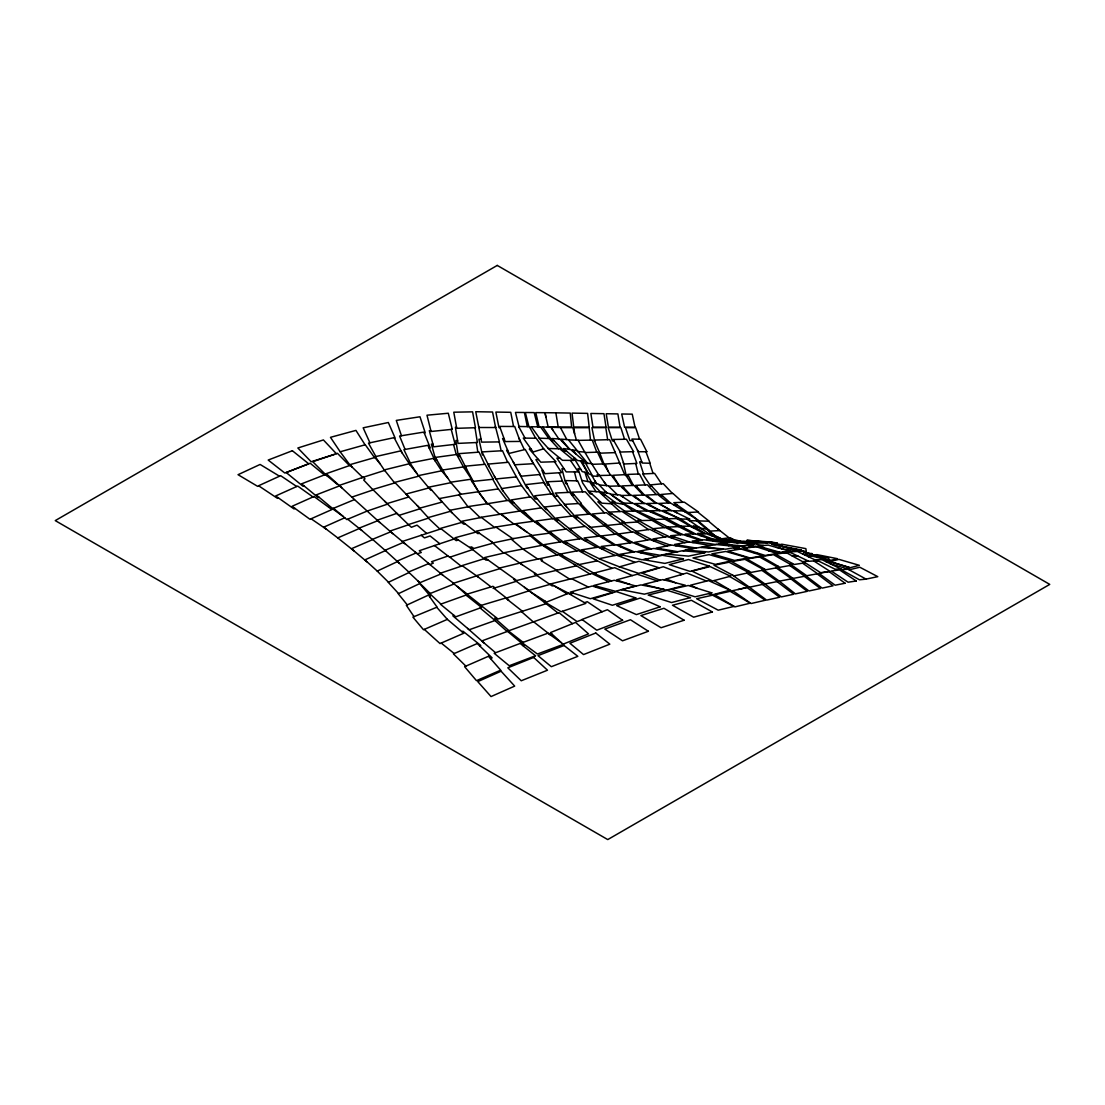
<?xml version="1.0" encoding="UTF-8"?>
<svg xmlns="http://www.w3.org/2000/svg" width="1105" height="1105" viewBox="0 0 1105 1105"><rect width="100%" height="100%" fill="white"/><g stroke="black" fill="none" stroke-linecap="round" stroke-linejoin="round"><path stroke-width="1.5" d="M780.6 546.202L780.503 547.914L775.931 547.265M780.641 545.317L780.683 544.516L764.398 542.196M409.043 572.542L388.256 582.363L398.587 593.606M429.624 596.672L430.398 596.313L419.72 583.578L398.256 593.758L407.275 604.891M385.41 550.608L364.899 559.876L377.247 571.078L397.399 561.63M258.75 485.882L257.7 486.38L238.045 474.694L260.103 464.445L279.51 476.2M436.751 607.28L447.332 619.38L423.505 629.74L412.897 617.115L437.083 607.128L428.491 595.084L406.336 605.319L414.016 616.631M278.474 497.954L277.521 498.383L258.57 485.758L280.642 475.689L296.734 486.518M328.862 507.347L329.939 506.863L343.033 516.339M344.746 517.775L323.696 527.182L337.812 537.955M294.994 508.438L293.944 508.894L275.656 495.965L297.701 486.076L312.964 496.96M326.5 529.323L311.085 518.784M447.18 619.214L463.796 633.234L440.025 643.58L424.292 629.394M461.987 631.618L462.954 631.204L480.758 645.5L479.736 645.942M358.932 528.687L337.743 537.9L354.194 551.05M415.825 553.066L397.013 561.16L408.712 571.962M490.51 658.58L492.139 657.876L477.25 643.552L453.437 653.884L465.882 666.122M341.707 487.733L326.21 473.686L350.299 465.316L362.274 476.959M403.007 542.569L385.079 550.276L398.974 562.97M367.067 561.948L351.445 548.729L372.565 539.654L359.084 528.162L377.537 520.787M428.381 563.716L408.519 572.045L419.776 582.736L417.966 581.009M339.069 486.062L316.251 494.888L332.702 508.632L354.498 499.584L379.885 522.582M390.3 531.988L372.537 539.323L386.128 551.243M441.047 573.937L419.444 582.874L430.218 593.495M545.014 601.079L543.84 601.465L561.119 611.728L585.816 603.413L568.343 593.344L546.588 602.073L528.273 590.484L549.903 584.393M563.288 644.105L588.523 633.869L575.553 622.419L550.401 632.626L561.354 642.723M454.017 583.993L429.79 593.661L440.936 604.09M467.208 596.023L481.559 607.474L455.785 616.811L440.453 604.255L465.979 595.098L467.636 595.857L457.139 586.354M550.276 634.45L551.754 633.869M319.055 497.236L318.212 497.568L301.555 483.838L325.436 474.515L337.439 484.487M361.708 530.4L347.743 519.24M523.148 642.364L508.397 630.9L559.02 612.653L572.487 623.662M303.999 485.869L303.005 486.255L286.223 472.567L310.215 463.244L324.373 474.929M582.238 619.656L577.072 621.59L562.348 611.314M522.789 645.555L524.019 645.099L507.54 631.356L481.752 640.969L495.579 652.737M584.573 602.695L587.252 601.7L602.17 611.742M351.832 497.126L373.172 489.888M484.363 643.193L467.608 628.413M553.481 585.512L552.224 585.982L534.337 573.771L535.455 573.509M507.14 631.508L494.93 620.568L469.211 629.767L452.87 615.858L454.1 615.43M550.621 635.099L533.867 621.991M392.952 533.784L377.247 520.193L396.598 513.424M442.815 575.194L427.939 562.956M447.981 556.008L431.516 561.713L433.353 563.122L429.942 564.586L415.259 552.086M405.549 544.157L389.872 531.104L408.574 524.751L396.529 513.065M327.149 475.937L328.185 475.578M387.385 504.184L366.984 511.132L346.873 519.571L333.53 508.3M434.5 545.566L419.278 550.732L421.323 552.486L417.359 553.798L402.261 541.478L441.116 528.812M478.134 576.976L462.056 565.608L484.183 558.716M472.678 549.572L449.638 557.293L434.445 545.525L454.127 539.005M462.36 565.829L440.232 573.274L453.603 583.233M522.596 611.424L505.565 598.054L480.993 605.443L498.01 619.007L546.146 603.703L558.039 613.04M428.367 518.148L408.394 524.585L411.392 527.292L417.068 525.137L426.668 533.425M496.269 617.612L494.695 618.123L508.977 630.706M476.186 576.009L453.202 583.371L467.277 594.089M506.463 598.04L528.894 590.871M334.359 454.404L311.154 461.752L297.839 447.995L323.406 439.942L336.39 453.713M419.693 508.853L398.933 515.386L384.775 501.297M507.927 599.918L508.59 599.711L493.852 588.205M516.38 581.327L493.092 588.44L494.695 587.611L492.954 586.313L467.028 594.172L481.186 605.388M663.981 579.863L666.633 579.048M680.459 574.835L682.697 574.158L663.276 566.755L642.005 573.094L660.238 580.236M408.822 496.988L387.095 503.576L372.786 489.487L395.189 482.802M543.688 448.81L533.135 451.973L523.287 438.105L536.187 438.229L543.688 448.81L555.953 461.697L540.815 462.18L529.295 449.072L531.049 449.044M500.054 568.619L476.435 575.677L491.021 586.852M690.666 586.258L691.896 585.899M384.664 470.412L361.584 477.788M618.938 566.658L638.662 573.371L658.967 567.79L639.008 561.271L619.463 566.865L600.775 559.517L581.423 549.862L598.178 547.155L615.015 555.484M458.271 540.041L456.213 540.635L440.563 528.37L461.793 522.389M450.136 511.38L427.856 517.679L440.025 529.157M642.834 585.263L644.892 584.683M340.271 451.904L330.478 437.331L355.934 430.398L365.064 444.804M471.959 548.992L454.998 537.762L475.868 532.113M492.512 543.301L473.852 548.467L471.545 546.906L469.86 547.334L486.02 560.18L487.733 559.738M417.331 505.662L428.174 517.596M442.193 502.043L419.776 508.148L405.963 494.059L428.892 487.94M617.267 581.078L618.869 580.65M408.38 496.532L394.775 482.36L419.044 476.103M595.982 587.197L598.164 586.617M573.315 593.192L570.18 594.007L550.442 583.979L591.99 573.578L608.745 581.672M507.706 450.301L506.601 450.357L514.861 464.777L533.411 463.699L525.234 449.459L509.074 453.437L502.568 438.533L504.06 438.505M514.571 579.048L513.618 579.296L528.66 590.374M825.918 561.616L827.977 561.091M828.805 560.87L837.341 558.674L816.83 554.613L815.034 555.069M536.837 575.47L516.657 580.553L484.639 557.528L504.723 552.845M808.418 556.713L811.374 555.981M827.244 562.279L829.731 561.658M830.573 561.437L838.93 559.365L859.331 565.318L846.706 568.605L830.228 563.743M732.877 590.774L731.842 591.037L714.134 580.567M737.974 589.531L747.809 587.128L729.604 576.465M499.322 568.094L519.516 563.191M849.11 569.807L859.828 567.238L877.771 576.658L865.698 579.186M574.351 564.462L589.987 574.089M611.562 580.954L595.526 574.13L577.045 563.633M805.144 555.152L806.94 554.751M810.476 553.964L812.134 553.591L808.556 553.301M595.056 559.641L612.184 568.343M402.261 453.119L394.126 437.649L368.462 443.119L375.88 456.545M786.788 552.914L789.426 552.334M394.402 438.16L395.107 438.008L388.338 422.511L363.158 427.815L369.94 442.801M431.558 490.012L430.757 490.178L418.602 475.578L441.641 470.799L447.705 478.078M731.911 574.752L749.439 587.225L763.293 584.255L746.856 573.108M539.944 558.66L558.453 554.724L576.561 565.815L556.699 570.263L541.132 560.594L542.486 560.318L539.917 558.647L519.543 562.942L537.444 574.835L557.39 570.111M441.807 501.587L429.072 487.098L450.881 482.678L442.401 470.053L463.396 466.918L473.23 481.794L472.277 481.946M479.446 533.287L477.816 533.618L461.849 521.242L481.379 517.43M522.14 564.669L504.405 552.624L542.458 545.221L557.127 555M599.103 558.688L616.618 555.166L635.085 562.335M452.332 513.038L439.251 498.59L459.086 494.847M465.136 523.798L463.548 524.115L449.597 510.33L468.879 506.67M682.959 550.773L686.371 550.11M764.881 583.923L781.346 596.921L793.694 594.241L777.064 581.603M496.186 527.237L476.324 531.118L493.231 542.873L514.005 538.508M779.26 581.106L795.407 593.882L807.272 591.327L790.931 578.923M491.2 541.464L503.604 553.108M802.603 563.191L817.645 573.744L805.918 575.885L822.134 588.109L833.018 585.802L817.078 573.84M666.218 554.116L660.072 555.276L637.903 551.354L653.815 548.467L675.321 552.21M435.204 460.978L427.87 445.329L403.905 449.652L410.273 462.94M658.649 549.309L660.97 548.867M562.473 555.553L543.48 544.765L561.658 541.685L577.031 550.843M648.663 558.577L641.991 559.779L619.767 554.337L635.817 551.588L656.702 556.63M749.135 571.326L747.574 571.603L765.005 584.006L777.685 581.479L761.967 570.36M700.902 547.417L703.402 546.975M762.326 568.937L763.859 568.674M777.975 566.174L776.649 566.63M675.5 545.704L678.857 545.124M429.182 448.105L430.259 447.912L423.906 432.083L399.596 436.047L405.079 449.445M525.635 513.148L524.046 513.424L511.311 499.93L530.718 496.822L541.188 507.844M584.462 551.381L582.611 551.685L564.213 541.215L581.175 538.618L596.741 547.389M754.425 553.108L756.621 552.749M792.534 563.591L790.075 563.992L806.761 575.746M537.085 523.687L538.784 523.411M424.251 432.953L425.232 432.787L419.983 416.778L396.294 420.411L401.46 435.743M488.451 503.535L508.3 500.344L519.502 511.104M513.839 502.609L511.974 502.899L501.352 488.631L521.546 485.606L530.013 496.932M640.527 552.735L643.221 552.293M480.067 494.253L479.653 493.452L487.374 503.7M636.439 544.116L638.207 543.84M567.68 543.19L565.359 543.549L549.309 531.464L566.382 529.033L579.545 538.867M546.45 546.547L545.387 546.713L531.408 535.58L549.724 533.121L533.729 521.187L515.717 523.687L526.933 532.14M735.295 546.409L738.872 545.87M551.934 533.439L550.87 533.591L535.925 521.008L553.329 518.604L565.884 529.102M656.632 540.262L653.732 540.704L635.541 531.408L649.933 529.392L664.961 537.016M648.925 549.351L632.599 542.5L617.419 544.751L634.229 551.865M755.447 546.685L743.195 548.508L765.226 555.47L777.257 553.536L755.06 546.34L764.066 547.776M444.224 472.816L435.384 457.415L456.627 454.5L463.838 467.581M584.766 540.649L587.791 540.207M738.444 548.121L734.784 548.646L733.458 547.831M571.589 530.483L556.174 518.065L572.652 515.966L584.821 526.436M620.195 546.644L621.48 546.478M605.139 548.315L601.894 548.757L584.103 537.969L599.38 536.118L614.007 544.917M623.662 555.29L621.134 555.635L601.106 546.478L615.872 544.682L632.391 552.182M436.82 460.012L435.826 460.15L431.378 444.141L432.856 443.961M503.231 491.145L494.446 476.365M558.729 520.275L557.058 520.483L544.71 507.002L561.34 505.068L571.506 516.118M620.941 535.704L604.808 524.101L605.637 524.005M720.833 538.895L722.187 539.737M546.975 509.474L546.008 509.598L534.696 495.8L551.906 493.811L561.188 505.082M808.183 560.981L803.39 561.589L820.656 572.708L829.993 571.34L813.777 560.939M537.154 498.797L535.069 499.059L525.87 484.598L543.853 482.581L551.077 493.907M604.421 537.859L602.847 538.052L588.509 525.814M527.859 487.733L526.878 487.858L519.184 473.092M638.483 532.914L621.797 522.002L623.703 521.809M720.101 543.936L715.225 544.475L692.241 541.022L704.161 539.793L725.695 542.997M674.975 537.154L671.218 537.569L652.627 528.743L665.307 527.513L680.639 534.751M692.545 542.514L698.153 541.92M430.84 430.522L429.306 430.688L433.63 446.821L455.136 444.321L451.227 429.417M662.696 496.09L661.094 496.255L650.403 484.888L663.235 483.672L672.475 493.479M674.312 505.22L677.103 504.944M604.946 525.911L590.415 527.361L575.553 515.344L590.236 514.074L615.167 534.24M466.559 468.976L458.865 453.658L479.1 452.125L484.736 464.321M655.458 530.096L637.834 520.193L640.651 519.999M707.904 529.861L708.623 529.806M717.905 529.019L729.079 537.817M513.107 461.724L521.049 476.227L540.317 474.459L531.422 460.233M612.709 477.084L613.827 476.987M593.15 516.408L595.167 516.256M578.302 517.568L576.244 517.72L564.406 504.391L578.799 503.521L588.357 514.239M549.268 485.15L547.721 485.261L541.92 470.357L542.817 470.302M489.363 466.959L481.973 451.917L502.485 450.716L507.678 462.332M604.628 465.412L605.651 465.343M620.278 464.349L614.698 451.31M460.136 456.42L458.382 456.531L455.868 440.55L457.553 440.453M622.419 487.899L623.786 487.802M651.591 486.145L650.762 486.186L642.696 473.99L654.602 473.368L661.55 483.838M647.406 496.96L648.469 496.891M566.506 506.767L555.29 493.037L569.766 492.333L578.246 503.549M685.293 512.002L670.334 502.858L660.914 494.488L672.931 493.438L682.779 502.278M557.68 496.214L554.724 496.394L547.624 481.752L562.445 481.062L567.97 492.416M670.348 528.48L652.282 519.06L654.45 518.963M687.393 536.022L690.183 535.856M635.168 497.512L636.245 497.443M599.421 452.194L604.352 464.97M538.453 459.487L535.897 459.625L545 473.672L561.589 472.595L554.53 461.752M628.4 475.799L626.3 475.91L623.317 462.539M635.651 487.153L637.171 487.07M670.334 502.858L659.188 503.438L669.312 509.446M649.906 505.689L651.094 505.648M693.277 533.881L678.539 526.602L667.572 527.113L682.586 534.558M712.836 541.077L715.543 540.98L713.54 540.262M483.286 454.859L482.415 454.901L478.921 439.251L480.965 439.196M456.545 427.29L455.412 427.331L458.036 443.395L477.374 442.483L475.012 427.732M585.056 452.567L597.501 452.152L603.012 463.948M592.045 464.321L603.731 463.92L610.568 475.247M619.601 450.84L623.855 464.003L636.894 463.409L632.543 451.683M665.044 512.375L666.688 512.319M608.648 486.228L620.43 485.924L629.974 495.358M637.24 505.593L638.428 505.565M733.596 542.472L739.245 542.334L716.054 539.13L706.565 539.295L729.562 542.486M599.559 475.509L611.341 475.233L619.256 485.951M637.143 511.145L648.414 510.883L666.577 519.046L655.5 519.433L637.143 511.145L622.833 503.037L633.303 503.383L646.715 510.924M651.77 512.389L653.856 512.347M683.663 527.624L665.901 518.19L667.254 518.176M692.559 527.43L676.84 518.535M519.295 427.663L515.469 412.414L524.392 412.497L527.334 426.641M578.164 440.37L592.252 440.094L596.783 452.18M529.709 427.386L531.74 427.345M540.773 427.207L542.9 427.179M547.099 427.124L571.644 427.069L570.221 413.077L555.856 412.828M519.019 438.298L524.295 449.514M594.697 441.309L591.907 427.649L605.789 427.635L607.64 439.707M689.506 520.648L709.148 521.201L697.614 511.988M613.855 440.84L612.336 440.867L608.151 427.621L620.872 427.649L624.546 439.265M632.709 440.605L629.891 440.633L625.485 427.635L635.707 427.718L639.602 439.224M612.046 514.046L610.872 514.06L597.846 501.85L600.443 501.877M699.921 535.469L703.236 535.455M478.658 426.461L481.628 442.138L499.432 441.903L495.399 426.461M500.068 427.594L498.963 427.594L495.869 412.068L510.745 412.317L513.549 426.502M561.699 441.019L562.707 441.019M560.456 427.621L572.846 427.676L576.409 440.122M553.964 440.591L552.03 440.577L542.762 426.986L550.87 427.234L558.854 438.961M574.338 495.012L572.031 494.999L565.484 480.592L577.639 480.868L582.653 491.877M641.784 461.876L639.657 461.849L643.566 473.948M566.837 483.562L565.719 483.548L561.92 468.686L564.075 468.755M559.89 458.174L556.892 458.105L566.188 471.89L578.233 471.918L570.442 460.398M568.55 439.956L578.039 440.149L584.697 452.069M566.755 451.31L564.116 451.199L551.975 438.505L559.793 439.03L569.738 449.404M573.606 452.069L574.324 452.111M578.578 452.304L568.329 439.68L561.133 439.155L569.669 449.348M637.461 450.094L642.212 463.036L650.168 463.244L645.942 451.738M708.236 530.4L696.564 520.566M578.274 451.572L584.766 452.083L591.576 463.672M791.898 555.732L798.266 556.257M599.269 484.957L608.123 485.703L617.488 494.791M610.513 494.197L619.974 494.999L632.53 503.355M614.822 502.098L611.783 501.836L624.808 511.228M592.156 475.882L598.081 476.435L597.087 474.777L599.186 474.97L606.673 485.592M696.841 528.149L693.954 527.872L680.445 519.019M701.067 528.563L687.117 519.088M587.473 463.188L591.645 463.672L598.744 474.929M701.288 528.356L706.565 529.005L714.148 535.317M802.451 551.367L781.939 548.95M803.211 551.478L806.236 552.514M785.752 551.837L790.282 552.445M803.073 554.171L806.581 554.351M763.721 545.511L756.483 544.475L756.386 543.025M782.216 552.21L785.724 552.749M740.253 541.326L718.692 538.563L737.367 541.45M741.331 542.072L752.422 544.116M592.1 494.156L590.029 493.838L582.597 482.871L578.012 468.52L580.829 469.376M768.624 550.829L779.909 552.238M693.125 548.619L671.84 545.096L656.149 548.066L677.779 551.713M710.556 545.538L689.106 541.947L674.63 544.406L696.205 548.066M581.824 480.44L589.683 481.877L596.106 491.684M816.595 560.594L818.363 560.953M715.225 537.099L718.595 537.79M807.52 553.301L805.214 552.749L807.133 554.972L824.026 558.964M810.739 554.047L828.474 558.232L830.021 560.373L824.979 559.185M605.664 495.261L602.874 494.598L591.7 482.664M740.903 541.298L729.618 538.632L730.571 539.834M735.985 542.417L737.767 542.831M747.878 545.235L754.218 546.74L752.74 544.585M659.16 588.343L643.745 584.379L662.848 579.586L685.321 585.236L666.274 590.181L663.193 589.393M591.493 482.305L598.468 484.101L606.838 493.023M574.738 458.078L573.799 457.815L582.169 471.586L587.86 472.981L580.47 460.826M740.143 545.704L747.394 547.887M737.601 545.483L746.193 548.066M657.461 580.94L637.281 574.241L616.604 579.876L630.112 584.476M700.004 540.221L682.876 534.53L670.666 535.718L689.52 542.016M684.948 542.652L667.6 536.588L652.931 538.95L670.846 545.29M746.87 545.373L752.022 547.196M710.584 539.226L695.28 533.826L685.197 534.102L701.924 540.014M736.261 547.348L740.903 549.005M593.965 485.095L592.777 484.667L586.244 472.581M723.126 540.096L706.261 533.701L697.738 533.356L713.029 539.185M666.909 546.022L650.154 539.613L634.463 542.389L651.328 548.909M706.592 581.092L686.785 573.012L666.329 578.923L675.611 582.791M682.959 585.843L684.244 586.382M632.378 575.581L614.698 567.694L594.31 573.012L596.203 573.978M697.186 588.302L690.432 585.222L708.512 580.608L729.866 590.181L711.91 594.987L708.802 593.578M722.352 539.13L725.018 540.359M720.598 538.715L709.438 533.149L721.634 538.798L730.212 537.679L733.154 539.461M721.068 538.922L723.789 540.193M571.589 578.688L588.413 587.087M659.505 510.634L645.569 503.466L634.588 503.59L650.845 511.974M704.216 533.618L690.363 526.256L680.915 526.16L695.39 533.867M671.536 510.648L657.903 503.3L647.129 503.493L660.293 510.621M664.782 519.115L678.47 526.602M719.535 538.218L720.363 538.688M726.137 542.016L727.449 542.762M731.179 544.917L733.485 546.243M721.04 541.312L723.361 542.638M726.593 544.503L728.803 545.773M647.406 540.11L633.137 531.85L618.068 534.033L632.613 542.514M651.978 520.317L664.45 527.596M554.627 586.106L566.989 593.786M630.112 542.873L616.259 534.102L601.41 535.939L615.25 544.765M556.298 570.65L569.71 579.158M698.443 520.538L683.512 510.855L673.788 510.841L676.633 512.692M712.642 536.118L699.203 527.334L693.18 525.759L705.252 533.66M611.59 494.999L623.69 503.065M537.79 559.089L522.845 549.005L511.297 539.185M643.939 503.479L631.977 495.33L620.748 495.468L623.317 497.236M637.557 522.002L648.524 529.585M776.166 567.887L791.484 578.813L779.384 581.175L763.804 570.028M789.813 565.525L804.772 576.244L792.575 578.509L808.957 590.968L820.38 588.509L804.288 576.34M777.961 567.569L793.155 578.495M623.994 504.35L633.427 511.132M655.956 503.327L644.809 495.026L633.483 495.372L644.298 503.479M762.491 584.421L779.647 597.253L766.621 600.126L749.439 587.225M514.032 524.157L500.717 514.17L481.145 517.251L494.722 527.527M530.828 592.1L546.146 603.703M621.411 523.95L631.88 532.03M598.04 536.27L585.305 526.367L569.103 528.535L584.034 540.221M668.484 502.955L657.724 494.488L646.204 495.109L656.591 503.314M549.199 533.204L560.235 541.92M524.516 587.321L528.452 590.429M449.859 557.21L461.227 566.216M688.332 512.513L697.946 520.22M439.818 543.743L430.107 535.953L424.444 537.886L421.115 535.193M708.443 530.414L715.101 535.773M716.275 536.712L717.283 537.513M441.227 643.055L454.21 653.552M532.969 521.298L520.303 510.98L501.187 514.005L508.48 519.985M687.531 519.101L689.078 520.372M715.225 536.215L716.62 537.375M480.123 607.999L495.081 620.513M708.623 521.229L719.742 530.58L710.156 531.091L697.656 520.538M530.234 535.773L541.505 545.4M521.588 611.728L533.508 622.115M354.498 499.584L339.221 485.427L363.255 477.222L364.982 478.838L363.711 480.04L373.048 489.929M611.618 503.811L619.919 511.56M552.666 518.687L541.326 507.83L522.996 510.593L534.875 522.043M499.626 514.336L488.23 503.562L468.7 506.491L480.178 517.665M605.416 491.504L607.018 493.065M377.206 571.092L388.518 582.252M325.989 474.97L312.743 461.697L337.481 453.34L349.498 465.592M643.179 495.068L633.98 485.399L622.005 485.924L630.927 495.344M604.38 512.9L585.332 491.808L571.976 492.167L581.382 503.466L580.636 503.521L591.437 515.027M656.287 494.557L647.378 484.791L635.624 485.371L644.395 495.04M558.577 448.768L549.24 438.519L538.991 438.174L548.37 448.506M460.951 494.253L450.591 482.222L470.564 479.294L478.548 491.739M352.26 467.222L350.078 464.625L374.871 457.511L380.079 463.769M575.857 453.989L572.376 449.721L577.432 450.895L587.819 463.617L582.929 462.65L581.548 460.951L588.357 473.575L592.114 475.261L585.54 463.161M731.096 540.483L731.745 541.298M394.665 482.954L384.264 469.915L409.168 463.782L416.861 473.451M507.154 500.537L498.383 488.921L458.865 494.543L468.037 506.836M478.244 491.808L487.153 503.728M604.311 482.236L606.783 485.592M350.188 465.357L340.174 451.779L365.272 444.749L374.526 457.608M548.867 438.519L540.58 426.958L531.284 426.71L539.502 438.202M594.78 480.73L596.866 483.686M384.568 470.44L375.313 456.683L400.77 450.868L410.287 465.191M418.643 476.2L410.024 462.995L433.519 458.382L441.599 470.813M632.322 485.468L625.499 474.639L612.764 475.302L619.449 485.951M516.187 476.517L521.532 485.606M492.775 479.28L498.245 488.935M472.926 481.849L478.299 491.338M535.69 438.229L529.323 426.682L518.632 426.461L525.055 438.119M539.696 474.515L545.4 485.012M591.727 475.095L596.313 483.548M566.837 439.569L560.415 427.524L551.395 427.317L553.135 430.577M645.196 484.902L639.464 473.976L627.681 474.418L633.441 485.427M624.684 474.68L619.712 463.009L605.084 464.017L608.206 471.338M559.199 472.76L562.445 481.062M649.754 463.23L653.069 473.451M584.946 472.263L587.915 481.545M782.022 545.635L781.594 544.171L805.849 548.633L806.332 551.575L782.312 546.588M453.547 444.5L456.282 454.556M574.448 471.918L576.727 480.841M528.922 426.668L525.345 412.497L534.171 412.593L537.776 426.875M635.707 463.465L638.276 474.031M539.102 426.917L535.773 412.607L544.876 412.704L548.218 427.096M499.198 441.903L501.159 450.799M558.218 427.027L555.87 412.842L545.166 412.69L545.911 417.179M476.352 442.525L477.843 452.207M574.6 433.809L573.909 427.718L589.131 427.676L590.526 440.122M497.25 265.421L55.25 520.607L607.75 839.579L1049.75 584.393L497.25 265.421M313.986 496.504L292.038 506.297L309.966 519.281L331.901 509.557L313.986 496.504M501.09 671.205L477.774 681.619L491.034 696.564L514.681 686.108L501.09 671.205M488.479 656.273L464.611 666.674L476.476 680.666L500.689 670.183L488.479 656.273M533.687 657.434L507.817 667.821L521.242 680.763L547.486 670.21L533.687 657.434M595.775 633.013L569.904 643.248L583.537 654.588L609.822 644.174L595.775 633.013M564.075 645.486L537.983 655.652L551.34 666.702L577.832 656.342L564.075 645.486M292.369 450.73L268.184 460.053L284.786 473.023L308.723 463.782L292.369 450.73M622.612 620.278L596.797 630.209L581.976 619.463L607.432 609.725L622.612 620.278M535.524 655.748L509.239 665.749L494.156 653.276L520.137 643.442L535.524 655.748M563.536 644.284L537.431 654.022L522.126 642.737L547.914 633.179L563.536 644.284M648.386 631.273L622.516 640.817L604.836 629.09L630.444 619.739L648.386 631.273M660.182 606.797L636.383 614.601L616.701 605.623L640.348 598.012L660.182 606.797M684.119 620.223L661.08 627.737L640.886 615.568L663.925 608.275L684.119 620.223M635.776 597.916L612.363 605.264L593.15 598.813L616.383 591.645L635.776 597.916M612.529 592.418L590.374 598.717L570.166 592.17L592.252 586.023L612.529 592.418M712.407 611.99L693.636 617.184L672.475 605.25L691.399 600.277L712.407 611.99M709.299 566.147L690.086 571.409L669.243 564.655L688.47 559.531L709.299 566.147M730.529 576.216L712.545 580.981L692.02 571.174L710.101 566.575L730.529 576.216M635.707 585.954L615.361 591.272L593.868 585.457L614.228 580.277L635.707 585.954M690.459 597.612L671.522 602.543L648.179 595.07L667.213 590.319L690.459 597.612M663.815 589.227L644.367 594.172L621.424 589.711L640.928 584.904L663.815 589.227M683.429 558.798L664.892 563.398L643.732 559.765L662.296 555.276L683.429 558.798M750.129 603.206L734.936 606.88L714.769 594.766L730.17 591.313L750.129 603.206M733.872 606.438L718.209 610.181L696.633 598.73L712.518 595.194L733.872 606.438M711.827 592.874L695.073 596.811L671.288 589.283L688.222 585.498L711.827 592.874M765.185 600.264L751.096 603.537L732.698 590.65L746.994 587.611L765.185 600.264M731.289 560.898L715.405 564.379L692.987 557.956L709.023 554.6L731.289 560.898M748.914 572.666L734.052 575.885L714.023 565.277L729.065 562.238L748.914 572.666M704.838 552.68L688.539 556.133L666.08 554.116L682.489 550.732L704.838 552.68M597.253 560.857L578.799 564.614L559.931 554.144L578.495 550.566L597.253 560.857M845.09 583.247L835.145 585.194L818.888 573.329L829.04 571.561L845.09 583.247M764.163 569.959L751.082 572.404L731.62 561.589L744.908 559.323L764.163 569.959M723.084 549.254L708.402 551.989L685.321 550.028L700.169 547.362L723.084 549.254M778.224 567.514L765.806 569.779L746.814 558.992L759.439 556.906L778.224 567.514M748.292 557.97L734.604 560.442L711.896 553.826L725.792 551.464L748.292 557.97M791.733 565.18L779.909 567.293L761.359 556.547L773.389 554.613L791.733 565.18M763.044 555.746L750.074 558.011L727.781 551.133L740.972 548.992L763.044 555.746M739.342 546.809L725.626 549.199L702.476 546.878L716.385 544.558L739.342 546.809M531.864 535.511L512.803 538.701L495.841 527.002L515.027 523.991L531.864 535.511M804.785 562.859L794.164 564.489L775.517 554.13L786.346 552.666L804.785 562.859M856.264 580.995L848.101 582.211L831.195 570.995L839.565 569.945L856.264 580.995M754.66 544.323L742.712 545.939L719.093 543.84L731.289 542.265L754.66 544.323M493.231 479.238L473.272 481.366L465.067 466.213L485.123 464.28L493.231 479.238M790.462 551.34L780.475 552.403L757.947 546.05L768.21 545.096L790.462 551.34M621.687 523.922L607.515 525.4L592.128 514.005L606.452 512.706L621.687 523.922M452.249 429.306L431.074 431.475L426.986 415.204L448.299 413.242L452.249 429.306M516.408 476.918L495.869 478.976L487.83 464.128L508.438 462.263L516.408 476.918M866.113 579.144L859.441 579.78L841.126 569.683L848.046 569.213L866.113 579.144M637.903 521.974L625.237 522.817L609.173 512.14L622.005 511.449L637.903 521.974M816.871 560.732L808.791 561.271L789.108 551.892L797.437 551.492L816.871 560.732M698.443 511.947L688.014 512.54L673.829 502.665L684.409 502.209L698.443 511.947M767.574 542.693L758.279 543.135L733.941 541.602L743.541 541.188L767.574 542.693M615.264 452.608L599.849 453.188L594.172 440.08L609.642 439.652L615.264 452.608M475.44 427.718L456.738 428.312L453.782 412.206L472.581 411.847L475.44 427.718M633.593 451.655L620.306 452.042L613.068 439.472L626.438 439.238L633.593 451.655M679.105 518.48L668.566 518.756L650.237 510.772L660.97 510.607L679.105 518.48M652.945 520.289L641.715 520.566L624.118 511.242L635.527 511.118L652.945 520.289M520.165 441.42L505.178 441.572L499.626 426.42L514.709 426.502L520.165 441.42M841.209 569.144L835.035 569.172L815.67 559.627L822.12 559.752L841.209 569.144M635.057 427.193L624.574 427.207L621.701 413.988L632.24 414.154L635.057 427.193M620.085 427.248L608.427 427.234L606.189 413.726L617.888 413.919L620.085 427.248M606.037 427.221L592.971 427.179L590.857 413.463L603.952 413.684L606.037 427.221M495.606 427.538L478.866 427.497L475.744 411.723L492.554 412.013L495.606 427.538M646.839 451.738L638.303 451.71L631.922 439.044L640.555 439.251L646.839 451.738M589.214 427.152L573.716 427.041L572.059 413.104L587.598 413.394L589.214 427.152M573.868 460.426L562.486 460.315L548.149 448.506L559.71 448.796L573.868 460.426M689.7 519.129L680.252 519.019L662.89 510.441L672.531 510.676L689.7 519.129M612.06 503.839L601.838 503.162L588.772 491.076L599.159 491.932L612.06 503.839M771.677 542.072L746.856 540.304L777.45 543.121L771.677 542.072M801.346 550.041L795.034 549.489L771.539 544.143L801.346 550.041M584.448 461.268L577.597 460.509L563.522 448.561L570.594 449.528L584.448 461.268M624.187 504.391L616.024 502.996L601.286 491.987L609.656 493.562L624.187 504.391M849.635 567.556L823.584 559.683L849.635 567.556M822.617 558.122L800.766 550.635L825.946 559.613L822.617 558.122"/></g></svg>
